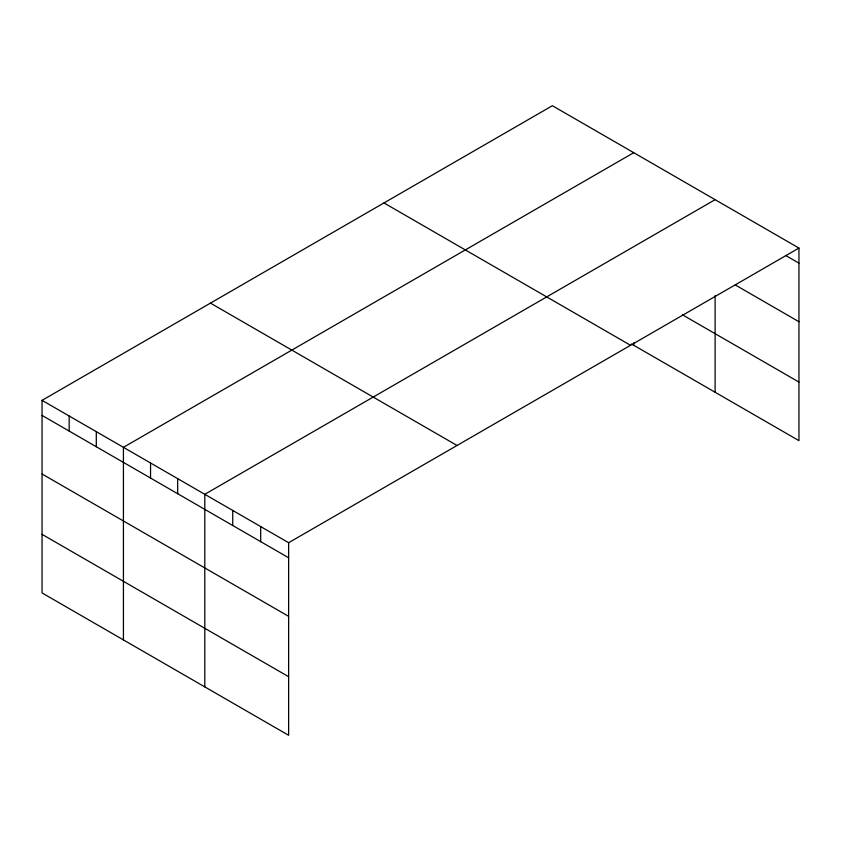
<?xml version="1.0" encoding="UTF-8"?>
<svg xmlns="http://www.w3.org/2000/svg" width="841" height="841" viewBox="0 0 841 841"><rect width="100%" height="100%" fill="white"/><g stroke="black" fill="none" stroke-linecap="round" stroke-linejoin="round"><path stroke-width="1.26" d="M798.95 248.074L288.631 542.708L288.631 735.286L42.05 592.926L42.05 400.348L552.369 105.714L798.95 248.074L798.95 440.652L631.475 343.969M633.736 152.694L123.427 447.328L123.427 639.896M715.113 199.674L204.794 494.308L204.794 686.876M785.536 255.401L798.95 263.138M735.234 284.931L798.95 321.725M682.335 314.755L798.95 382.077M383.959 202.944L630.55 345.304M210.45 303.117L457.041 445.478M42.05 400.348L288.631 542.708M42.05 415.412L288.631 557.772M42.05 473.988L288.631 616.348M42.05 534.34L288.631 676.7M715.113 295.622L715.113 392.253M633.736 342.729L633.736 345.273M260.689 526.571L260.689 541.636M232.736 510.434L232.736 525.499M177.672 478.645L177.672 493.709M150.55 462.981L150.55 478.045M96.294 431.664L96.294 446.729M69.172 416.001L69.172 431.065"/></g></svg>
